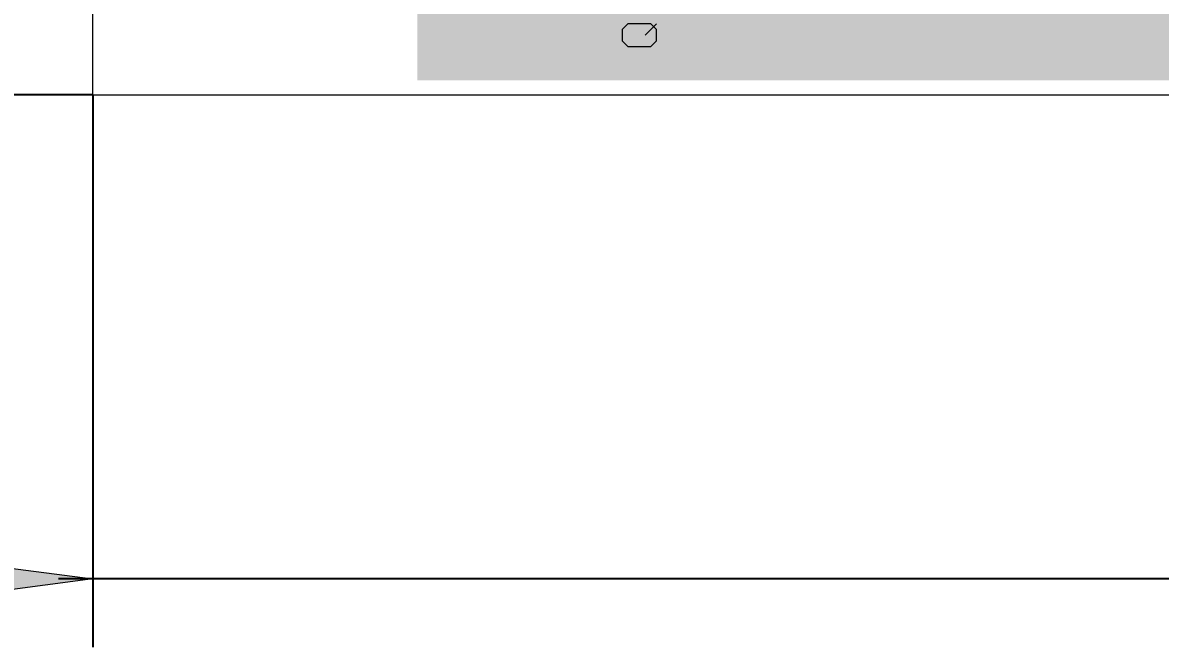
# Model space of a CAD drawing. Header units: millimetres. Extents: x 0 to 594, y 0 to 420.
# Drawn here: x 80.81 to 114.11, y 229.84 to 248.13 of the extents above; entities that cross this region are included whole.
import ezdxf

# ---------------------------------------------------------------- set-up
doc = ezdxf.new("R2010")
doc.units = ezdxf.units.MM
for name, pattern in [('K5LT32772', [0]), ('K5LT32775', [0]), ('K5LT_THIN', [0])]:
    doc.linetypes.add(name, pattern=pattern)
doc.styles.add('KDIMTEXTSTYLE', font='GOST_AU.SHX', dxfattribs={"width": 0.96, "oblique": 15, "height": 5})
doc.dimstyles.new('KDIMSTYLE (1.00)', dxfattribs={"dimtxt": 5, "dimasz": 1, "dimexe": 2, "dimexo": 0, "dimgap": 1, "dimtad": 1, "dimtxsty": 'KDIMTEXTSTYLE', "dimsah": 1, "dimcen": 0, "dimdle": 1, "dimadec": 0, "dimazin": 0, "dimtfac": 0.667, "dimtmove": 0, "dimatfit": 3, "dimfxl": 1, "dimtvp": 1, "dimtolj": 1, "dimtzin": 0, "dimarcsym": 0})

# ---------------------------------------------------------------- blocks, each defined once
blk = doc.blocks.new('KDIMARROW_01')
blk.add_hatch(color=0).paths.add_polyline_path([(0, 0), (-5, 0.658), (-4.5, 0), (-5, -0.658)])
at = {"color": 0, "linetype": 'K5LT_THIN', "lineweight": 18}
for p, q in [((-4.5, 0), (-5, 0.658)), ((-5, 0.658), (0, 0)), ((0, 0), (-5, -0.658)), ((-5, -0.658), (-4.5, 0)), ((0, 0), (-1, 0))]:
    blk.add_line(p, q, dxfattribs=at)

msp = doc.modelspace()

# ---------------------------------------------------------------- hatches: boundary and pattern name
at = {"true_color": 0x00ff00}
for points in [[(92.362, 247.654), (92.362, 248.758), (136.147, 248.758), (137.251, 247.654)], [(92.362, 247.544), (92.362, 247.654), (137.251, 247.654), (137.417, 247.544)], [(92.362, 247.538), (92.362, 247.544), (137.417, 247.544), (137.449, 247.538)], [(92.362, 247.505), (92.362, 247.538), (137.449, 247.538), (137.612, 247.505)], [(92.362, 247.348), (92.362, 247.505), (196.127, 247.505), (196.332, 247.348)], [(92.362, 247.242), (92.362, 247.348), (196.332, 247.348), (196.588, 247.242)], [(92.362, 247.232), (92.362, 247.242), (196.588, 247.242), (196.662, 247.232)], [(92.362, 247.145), (92.362, 247.232), (199.6, 247.232), (199.811, 247.145)], [(92.362, 247.105), (92.362, 247.145), (199.811, 247.145), (200.112, 247.105)], [(92.362, 246.448), (92.362, 247.105), (213.612, 247.105), (213.612, 246.448)]]:
    msp.add_hatch(color=3, dxfattribs=at).paths.add_polyline_path(points)
msp.add_hatch(color=7).paths.add_polyline_path([(92.362, 246.44), (92.362, 248.265), (441.862, 248.265), (441.862, 246.44)])

# ---------------------------------------------------------------- linework, layer by layer
at = {"color": 4, "linetype": 'K5LT32772', "lineweight": 18, "true_color": 0x00ffff}
for points in [[(82.862, 246.015), (82.862, 280.015)], [(82.862, 246.015), (484.862, 246.015)]]:
    msp.add_lwpolyline(points, dxfattribs=at)
at = {"color": 5, "linetype": 'K5LT32775', "lineweight": 18, "true_color": 0x0000ff}
for points in [[(99.195, 248.098), (98.528, 248.098), (98.362, 247.932), (98.362, 247.598), (98.528, 247.432), (99.195, 247.432), (99.361, 247.598), (99.361, 247.932)], [(99.028, 247.765), (99.361, 248.098)], [(99.361, 247.932), (99.195, 248.098)]]:
    msp.add_lwpolyline(points, dxfattribs=at)

# ---------------------------------------------------------------- dimensions: what is measured, and where the dimension line sits
at = {"color": 7}
msp.add_linear_dim(base=(69.056, 280.015), p1=(82.862, 246.015), p2=(82.862, 280.015), angle=90, location=(69.056, 263.015), dimstyle='KDIMSTYLE (1.00)', override={"dimexo": 0, "dimpost": '\\H5.0;\\W0.965;\\Q15;<>', "dimblk1": 'KDIMARROW_01', "dimblk2": 'KDIMARROW_01', "dimse1": 0, "dimse2": 0, "dimclrt": 7, "dimtol": 1, "dimtp": 0, "dimtm": 0, "dimtdec": 5, "dimtolj": 1}, dxfattribs=at).render()
msp.add_linear_dim(base=(82.862, 231.839), p1=(484.862, 250.632), p2=(82.862, 246.015), location=(283.862, 231.839), dimstyle='KDIMSTYLE (1.00)', override={"dimexo": 0, "dimpost": '\\H5.0;\\W0.965;\\Q15;<>', "dimblk1": 'KDIMARROW_01', "dimblk2": 'KDIMARROW_01', "dimse1": 0, "dimse2": 0, "dimclrt": 7, "dimtol": 1, "dimtp": 0, "dimtm": 0, "dimtdec": 5, "dimtolj": 1}, dxfattribs=at).render()

doc.saveas('drawing.dxf')
